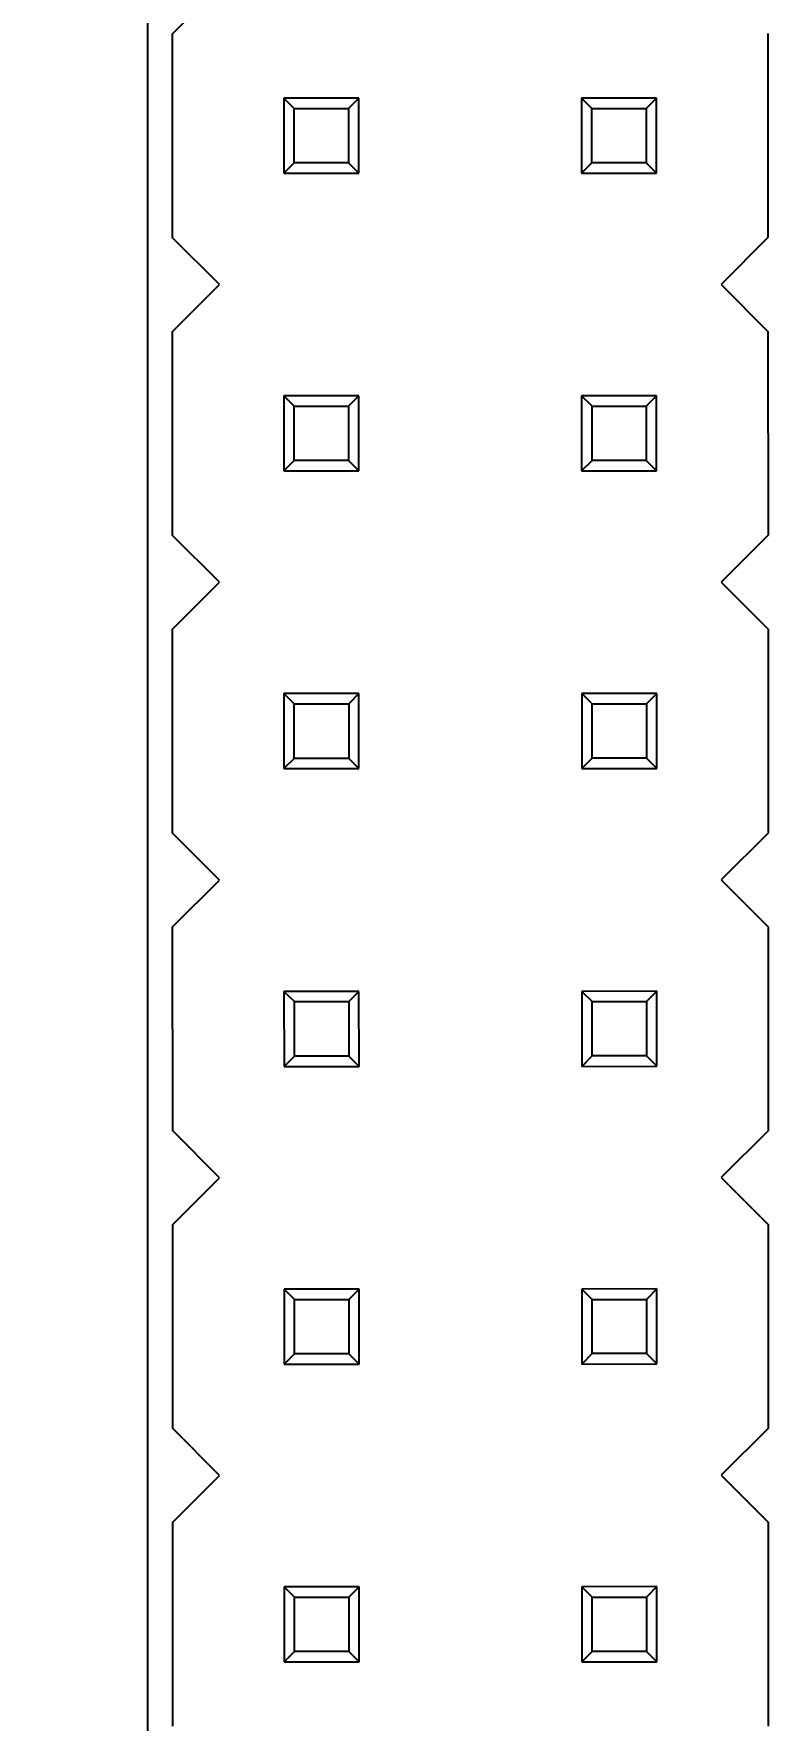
# Model space of a CAD drawing. Header units: inches. Extents: x -29 to 164, y -51 to 83.
# Drawn here: x 6.91 to 13.17, y 14.57 to 28.96 of the extents above; entities that cross this region are included whole.
import ezdxf

# ---------------------------------------------------------------- set-up
doc = ezdxf.new("R2010")
doc.units = ezdxf.units.IN
doc.header["$LTSCALE"] = 1.21
doc.header["$MEASUREMENT"] = 0
doc.header["$PDMODE"] = 3
doc.header["$PDSIZE"] = 0.3125
doc.layers.get('0').update_dxf_attribs({"linetype": 'CONTINUOUS'})
doc.layers.get('Defpoints').update_dxf_attribs({"linetype": 'CONTINUOUS'})
doc.layers.add('DIM', color=3, linetype='CONTINUOUS')
doc.styles.get("Standard").update_dxf_attribs({"font": 'txt', "width": 0.8})
doc.dimstyles.get("Standard").update_dxf_attribs({"dimtxt": 0.15625, "dimasz": 0.1875, "dimexe": 0.125, "dimexo": 0.0625, "dimgap": 0.09, "dimtad": 0, "dimtih": 1, "dimtoh": 1, "dimzin": 4, "dimdsep": 46, "dimtxsty": 'STANDARD', "dimblk": '_FILLED', "dimblk1": '_FILLED', "dimblk2": '_FILLED', "dimcen": 0.09, "dimazin": 1, "dimtp": 0.01, "dimtm": 0.01, "dimtfac": 1, "dimtofl": 0, "dimtmove": 0, "dimatfit": 3, "dimldrblk": '_FILLED', "dimfxl": 1, "dimtolj": 1, "dimtzin": 4, "dimarcsym": 0})

# ---------------------------------------------------------------- blocks, each defined once
blk = doc.blocks.new('_FILLED')
at = {"color": 0, "linetype": 'ByBlock'}
blk.add_solid([(0, 0), (-1, 0.1667), (-1, -0.1667)], dxfattribs=at)
blk = doc.blocks.new('*D3')
at = {"layer": 'Defpoints', "color": 0}
for p in [(9.128, 35.713), (0.441, 5.233), (9.135, 5.233)]:
    blk.add_point(p, dxfattribs=at)
at = {"layer": 'DIM', "color": 0, "lineweight": -2}
for p, q in [((9.066, 35.713), (0.316, 35.713)), ((0.441, 33.713), (0.441, 29.496)), ((0.441, 7.233), (0.441, 11.45)), ((9.072, 5.233), (0.316, 5.233))]:
    blk.add_line(p, q, dxfattribs=at)
at = {"layer": 'DIM', "color": 0, "lineweight": -2, "xscale": 2, "yscale": 2, "zscale": 2}
for p, rotation in [((0.441, 35.713), 90), ((0.441, 5.233), 270)]:
    blk.add_blockref('_FILLED', p, dxfattribs=dict(at, rotation=rotation))
at = {"layer": 'DIM', "color": 0, "insert": (0.441, 20.473), "char_height": 2, "attachment_point": 5, "rotation": 90}
blk.add_mtext('\\A1;30.48(2.54*12)', dxfattribs=at)
blk = doc.blocks.new('*D4')
at = {"layer": 'Defpoints', "color": 0}
for p in [(-6.502, 42.283), (9.879, 42.283), (9.889, -7.727)]:
    blk.add_point(p, dxfattribs=at)
at = {"layer": 'DIM', "color": 0, "lineweight": -2}
for p, q in [((9.816, 42.283), (-6.627, 42.283)), ((-6.502, 40.283), (-6.502, 19.501)), ((-6.502, -5.727), (-6.502, 15.055)), ((9.827, -7.727), (-6.627, -7.727))]:
    blk.add_line(p, q, dxfattribs=at)
at = {"layer": 'DIM', "color": 0, "lineweight": -2, "xscale": 2, "yscale": 2, "zscale": 2}
for p, rotation in [((-6.502, 42.283), 90), ((-6.502, -7.727), 270)]:
    blk.add_blockref('_FILLED', p, dxfattribs=dict(at, rotation=rotation))
at = {"layer": 'DIM', "color": 0, "insert": (-6.502, 17.278), "char_height": 2, "attachment_point": 5, "rotation": 90}
blk.add_mtext('\\A1;50.0', dxfattribs=at)
blk = doc.blocks.new('*D11')
at = {"layer": 'Defpoints', "color": 0}
for p in [(-2.864, 42.283), (10.339, 42.283), (10.339, -5.267)]:
    blk.add_point(p, dxfattribs=at)
at = {"layer": 'DIM', "color": 0, "lineweight": -2}
for p, q in [((10.276, 42.283), (-2.989, 42.283)), ((-2.864, 40.283), (-2.864, 21.798)), ((-2.864, -3.267), (-2.864, 15.218)), ((10.276, -5.267), (-2.989, -5.267))]:
    blk.add_line(p, q, dxfattribs=at)
at = {"layer": 'DIM', "color": 0, "lineweight": -2, "xscale": 2, "yscale": 2, "zscale": 2}
for p, rotation in [((-2.864, 42.283), 90), ((-2.864, -5.267), 270)]:
    blk.add_blockref('_FILLED', p, dxfattribs=dict(at, rotation=rotation))
at = {"layer": 'DIM', "color": 0, "insert": (-2.864, 18.508), "char_height": 2, "attachment_point": 5, "rotation": 90}
blk.add_mtext('\\A1;47.55', dxfattribs=at)

msp = doc.modelspace()

# ---------------------------------------------------------------- linework, layer by layer
at = {"color": 7, "linetype": 'Continuous'}
for p, q in [((7.879, 40.273), (7.879, -5.727)), ((8.092, 28.963), (8.492, 29.363)), ((8.092, 27.223), (8.092, 28.963)), ((13.172, 28.964), (13.172, 27.224)), ((9.042, 28.413), (9.042, 27.773)), ((9.042, 28.413), (9.13, 28.325)), ((9.682, 28.413), (9.042, 28.413)), ((9.682, 28.413), (9.594, 28.325)), ((9.682, 27.773), (9.682, 28.413)), ((12.222, 28.414), (11.582, 28.413)), ((11.582, 28.413), (11.582, 27.773)), ((11.582, 28.413), (11.67, 28.325)), ((12.222, 28.414), (12.134, 28.325)), ((12.222, 27.774), (12.222, 28.414)), ((9.13, 27.861), (9.13, 28.325)), ((9.13, 28.325), (9.594, 28.325)), ((9.594, 28.325), (9.594, 27.861)), ((11.67, 27.862), (11.67, 28.325)), ((11.67, 28.325), (12.134, 28.325)), ((12.134, 28.325), (12.134, 27.862)), ((9.13, 27.861), (9.042, 27.773)), ((9.042, 27.773), (9.682, 27.773)), ((9.594, 27.861), (9.13, 27.861)), ((9.594, 27.861), (9.682, 27.773)), ((11.67, 27.862), (11.582, 27.773)), ((11.582, 27.773), (12.222, 27.774)), ((12.134, 27.862), (11.67, 27.862)), ((12.134, 27.862), (12.222, 27.774)), ((8.492, 26.823), (8.092, 27.223)), ((13.172, 27.224), (12.772, 26.824)), ((8.092, 26.423), (8.492, 26.823)), ((12.772, 26.824), (13.172, 26.424)), ((8.093, 24.683), (8.092, 26.423)), ((13.172, 26.424), (13.173, 24.684)), ((9.042, 25.873), (9.042, 25.233)), ((9.042, 25.873), (9.131, 25.785)), ((9.682, 25.873), (9.042, 25.873)), ((9.131, 25.321), (9.131, 25.785)), ((9.131, 25.785), (9.594, 25.785)), ((9.682, 25.873), (9.594, 25.785)), ((9.594, 25.785), (9.594, 25.321)), ((9.682, 25.233), (9.682, 25.873)), ((12.222, 25.874), (11.582, 25.873)), ((11.582, 25.873), (11.582, 25.233)), ((11.582, 25.873), (11.671, 25.785)), ((11.671, 25.322), (11.671, 25.785)), ((11.671, 25.785), (12.134, 25.785)), ((12.222, 25.874), (12.134, 25.785)), ((12.134, 25.785), (12.134, 25.322)), ((12.222, 25.234), (12.222, 25.874)), ((9.131, 25.321), (9.042, 25.233)), ((9.042, 25.233), (9.682, 25.233)), ((9.594, 25.321), (9.131, 25.321)), ((9.594, 25.321), (9.682, 25.233)), ((11.671, 25.322), (11.582, 25.233)), ((11.582, 25.233), (12.222, 25.234)), ((12.134, 25.322), (11.671, 25.322)), ((12.134, 25.322), (12.222, 25.234)), ((8.493, 24.283), (8.093, 24.683)), ((13.173, 24.684), (12.773, 24.284)), ((8.093, 23.883), (8.493, 24.283)), ((12.773, 24.284), (13.173, 23.884)), ((8.093, 22.143), (8.093, 23.883)), ((13.173, 23.884), (13.173, 22.144)), ((9.043, 23.333), (9.043, 22.693)), ((9.043, 23.333), (9.131, 23.245)), ((9.683, 23.333), (9.043, 23.333)), ((9.683, 23.333), (9.595, 23.245)), ((9.683, 22.693), (9.683, 23.333)), ((12.223, 23.334), (11.583, 23.333)), ((11.583, 23.333), (11.583, 22.693)), ((11.583, 23.333), (11.671, 23.245)), ((12.223, 23.334), (12.135, 23.245)), ((12.223, 22.694), (12.223, 23.334)), ((9.131, 22.781), (9.131, 23.245)), ((9.131, 23.245), (9.595, 23.245)), ((9.595, 23.245), (9.595, 22.781)), ((11.671, 22.782), (11.671, 23.245)), ((11.671, 23.245), (12.135, 23.245)), ((12.135, 23.245), (12.135, 22.782)), ((9.131, 22.781), (9.043, 22.693)), ((9.595, 22.781), (9.131, 22.781)), ((9.595, 22.781), (9.683, 22.693)), ((11.671, 22.782), (11.583, 22.693)), ((12.135, 22.782), (11.671, 22.782)), ((12.135, 22.782), (12.223, 22.694)), ((9.043, 22.693), (9.683, 22.693)), ((11.583, 22.693), (12.223, 22.694)), ((8.493, 21.743), (8.093, 22.143)), ((13.173, 22.144), (12.773, 21.744)), ((8.093, 21.343), (8.493, 21.743)), ((12.773, 21.744), (13.173, 21.344)), ((8.094, 19.603), (8.093, 21.343)), ((13.173, 21.344), (13.174, 19.604)), ((9.043, 20.793), (9.044, 20.153)), ((9.043, 20.793), (9.132, 20.705)), ((9.683, 20.793), (9.043, 20.793)), ((9.683, 20.793), (9.595, 20.705)), ((9.684, 20.153), (9.683, 20.793)), ((12.223, 20.794), (11.583, 20.793)), ((11.583, 20.793), (11.584, 20.153)), ((11.583, 20.793), (11.672, 20.705)), ((12.223, 20.794), (12.135, 20.705)), ((12.224, 20.154), (12.223, 20.794)), ((9.132, 20.241), (9.132, 20.705)), ((9.132, 20.705), (9.595, 20.705)), ((9.595, 20.705), (9.595, 20.241)), ((11.672, 20.242), (11.672, 20.705)), ((11.672, 20.705), (12.135, 20.705)), ((12.135, 20.705), (12.135, 20.242)), ((9.132, 20.241), (9.044, 20.153)), ((9.044, 20.153), (9.684, 20.153)), ((9.595, 20.241), (9.132, 20.241)), ((9.595, 20.241), (9.684, 20.153)), ((11.672, 20.242), (11.584, 20.153)), ((11.584, 20.153), (12.224, 20.154)), ((12.135, 20.242), (11.672, 20.242)), ((12.135, 20.242), (12.224, 20.154)), ((8.494, 19.203), (8.094, 19.603)), ((13.174, 19.604), (12.774, 19.204)), ((8.094, 18.803), (8.494, 19.203)), ((12.774, 19.204), (13.174, 18.804)), ((8.094, 17.063), (8.094, 18.803)), ((13.174, 18.804), (13.174, 17.064)), ((9.044, 18.253), (9.044, 17.613)), ((9.044, 18.253), (9.132, 18.165)), ((9.684, 18.253), (9.044, 18.253)), ((9.132, 17.701), (9.132, 18.165)), ((9.132, 18.165), (9.596, 18.165)), ((9.684, 18.253), (9.596, 18.165)), ((9.596, 18.165), (9.596, 17.701)), ((9.684, 17.613), (9.684, 18.253)), ((12.224, 18.254), (11.584, 18.253)), ((11.584, 18.253), (11.584, 17.613)), ((11.584, 18.253), (11.672, 18.165)), ((11.672, 17.702), (11.672, 18.165)), ((11.672, 18.165), (12.136, 18.165)), ((12.224, 18.254), (12.136, 18.165)), ((12.136, 18.165), (12.136, 17.702)), ((12.224, 17.614), (12.224, 18.254)), ((9.132, 17.701), (9.044, 17.613)), ((9.596, 17.701), (9.132, 17.701)), ((9.596, 17.701), (9.684, 17.613)), ((11.672, 17.702), (11.584, 17.613)), ((12.136, 17.702), (11.672, 17.702)), ((12.136, 17.702), (12.224, 17.614)), ((9.044, 17.613), (9.684, 17.613)), ((11.584, 17.613), (12.224, 17.614)), ((8.494, 16.663), (8.094, 17.063)), ((13.174, 17.064), (12.774, 16.664)), ((8.094, 16.263), (8.494, 16.663)), ((12.774, 16.664), (13.174, 16.264)), ((8.095, 14.523), (8.094, 16.263)), ((13.174, 16.264), (13.175, 14.524)), ((9.044, 15.713), (9.045, 15.073)), ((9.044, 15.713), (9.133, 15.625)), ((9.684, 15.713), (9.044, 15.713)), ((9.684, 15.713), (9.596, 15.625)), ((9.685, 15.073), (9.684, 15.713)), ((12.224, 15.714), (11.584, 15.713)), ((11.584, 15.713), (11.585, 15.073)), ((11.584, 15.713), (11.673, 15.625)), ((12.224, 15.714), (12.136, 15.625)), ((12.225, 15.074), (12.224, 15.714)), ((9.133, 15.161), (9.133, 15.625)), ((9.133, 15.625), (9.596, 15.625)), ((9.596, 15.625), (9.596, 15.161)), ((11.673, 15.162), (11.673, 15.625)), ((11.673, 15.625), (12.136, 15.625)), ((12.136, 15.625), (12.136, 15.162)), ((9.133, 15.161), (9.045, 15.073)), ((9.596, 15.161), (9.133, 15.161)), ((9.596, 15.161), (9.685, 15.073)), ((11.673, 15.162), (11.585, 15.073)), ((12.136, 15.162), (11.673, 15.162)), ((12.136, 15.162), (12.225, 15.074)), ((9.045, 15.073), (9.685, 15.073)), ((11.585, 15.073), (12.225, 15.074))]:
    msp.add_line(p, q, dxfattribs=at)

# ---------------------------------------------------------------- dimensions: what is measured, and where the dimension line sits
at = {"layer": 'DIM'}
for base, p1, p2, override, picture, middle in [((-6.502, 42.283), (9.889, -7.727), (9.879, 42.283), {"dimtxt": 2, "dimasz": 2, "dimtih": 0, "dimtoh": 0, "dimdec": 1, "dimzin": 0, "dimcen": 0.198, "dimadec": 0, "dimazin": 0, "dimtp": 0, "dimtm": 0, "dimtdec": 4, "dimtzin": 0}, '*D4', (-6.502, 17.278)), ((-2.864, 42.283), (10.339, -5.267), (10.339, 42.283), {"dimtxt": 2, "dimasz": 2, "dimtih": 0, "dimtoh": 0, "dimzin": 0, "dimcen": 0.198, "dimadec": 0, "dimazin": 0, "dimtp": 0, "dimtm": 0, "dimtdec": 4, "dimtzin": 0}, '*D11', (-2.864, 18.508)), ((0.441, 5.233), (9.128, 35.713), (9.135, 5.233), {"dimtxt": 2, "dimasz": 2, "dimtih": 0, "dimtoh": 0, "dimzin": 0, "dimpost": '(2.54*12)', "dimcen": 0.198, "dimadec": 0, "dimazin": 0, "dimtp": 0, "dimtm": 0, "dimtdec": 4, "dimtzin": 0}, '*D3', (0.441, 20.473))]:
    dim = msp.add_linear_dim(base=base, p1=p1, p2=p2, angle=90, dimstyle='STANDARD', override=override, dxfattribs=at)
    dim.commit()
    dim.dimension.update_dxf_attribs({"geometry": picture, "text_midpoint": middle})

doc.saveas('drawing.dxf')
